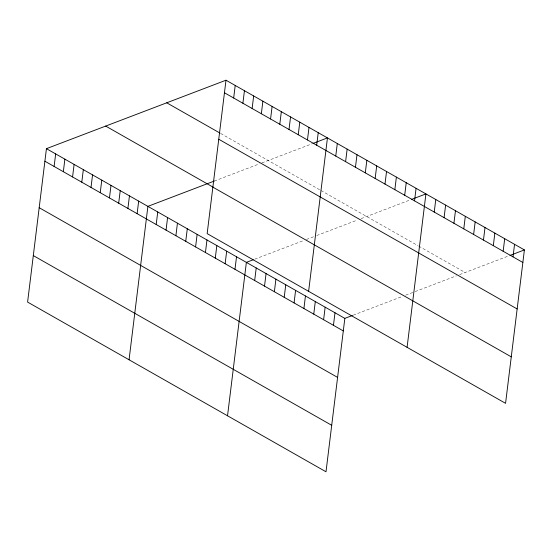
<?xml version="1.0" encoding="UTF-8"?>
<svg xmlns="http://www.w3.org/2000/svg" width="552" height="552" viewBox="0 0 552 552"><rect width="100%" height="100%" fill="white"/><g stroke="black" fill="none" stroke-linecap="round" stroke-linejoin="round"><path stroke-width="0.41" stroke-dasharray="2.76 2.07" d="M214.286 181.056L259.474 163.827M261.855 162.923L312.26 143.706M254.727 259.185L304.104 240.362M306.415 239.478L314.343 236.456M316.724 235.545L357.158 220.131M361.125 218.62L410.729 199.707M353.197 315.185L402.58 296.362M405.685 295.175L412.82 292.457M415.194 291.553L456.428 275.834M459.595 274.627L508.447 255.997M220.662 133.467L320.25 190.102M320.953 190.502L418.023 245.709M418.72 246.109L465.143 272.509"/><path stroke-width="0.83" d="M225.996 80.212L207.159 233.627L505.563 403.333L524.4 249.918L225.996 80.212L46.437 148.667L27.6 302.082L326.004 471.787L344.841 318.373L352.438 315.475M54.117 166.469L55.662 153.911M63.342 171.713L64.881 159.155M72.567 176.957L74.106 164.406M81.793 182.201L83.331 169.65M91.011 187.445L92.557 174.894M100.236 192.696L101.775 180.138M109.462 197.94L111 185.382M118.68 203.184L120.226 190.633M127.905 208.428L129.451 195.877M137.131 213.672L138.669 201.121M129.058 359.78L147.895 206.365L214.286 181.056M156.202 224.519L157.741 211.968M166.048 230.122L167.587 217.571M175.895 235.725L177.44 223.167M185.741 241.321L187.287 228.769M195.587 246.923L197.133 234.365M205.441 252.526L206.979 239.968M233.675 98.014L235.214 85.456M215.287 258.122L216.826 245.571M242.901 103.258L244.439 90.7M225.133 263.725L226.672 251.167M252.126 108.502L253.665 95.951M234.98 269.321L236.525 256.77M261.344 113.746L262.89 101.195M227.534 415.787L246.371 262.373L253.209 259.764M270.57 118.997L272.108 106.439M254.672 280.526L256.218 267.968M279.795 124.241L281.334 111.683M264.525 286.122L266.064 273.571M289.013 129.485L290.559 116.934M274.372 291.725L275.91 279.174M298.239 134.729L299.784 122.178M284.218 297.328L285.757 284.77M307.464 139.973L309.003 127.422M294.064 302.924L295.603 290.373M316.689 145.224L318.228 132.666M303.91 308.527L305.456 295.969M308.616 291.325L327.453 137.91L313.018 143.416M313.757 314.129L315.302 301.571M335.761 156.064L337.3 143.513M323.61 319.725L325.149 307.174M345.607 161.667L347.146 149.116M333.456 325.328L334.995 312.77M355.453 167.27L356.992 154.712M365.3 172.866L366.838 160.315M375.146 178.468L376.692 165.917M384.992 184.071L386.538 171.513M394.846 189.667L396.384 177.116M404.692 195.27L406.231 182.712M414.538 200.866L416.077 188.315M407.086 347.332L425.923 193.918L411.495 199.417M434.231 212.071L435.776 199.513M444.077 217.667L445.623 205.116M453.923 223.27L455.469 210.719M463.777 228.873L465.315 216.315M473.623 234.469L475.162 221.918M483.469 240.072L485.008 227.521M493.315 245.674L494.861 233.117M503.162 251.27L504.707 238.719M513.008 256.873L514.554 244.315M509.965 255.424L524.4 249.918M224.45 92.764L522.861 262.469M166.738 102.803L219.951 133.066M218.744 139.249L517.148 308.954M105.687 126.077L213.479 187.376M212.865 187.142L511.269 356.847M46.437 148.667L344.841 318.373M44.898 161.218L343.303 330.924M39.185 207.704L337.596 377.409M33.306 255.597L331.711 425.302"/></g></svg>
